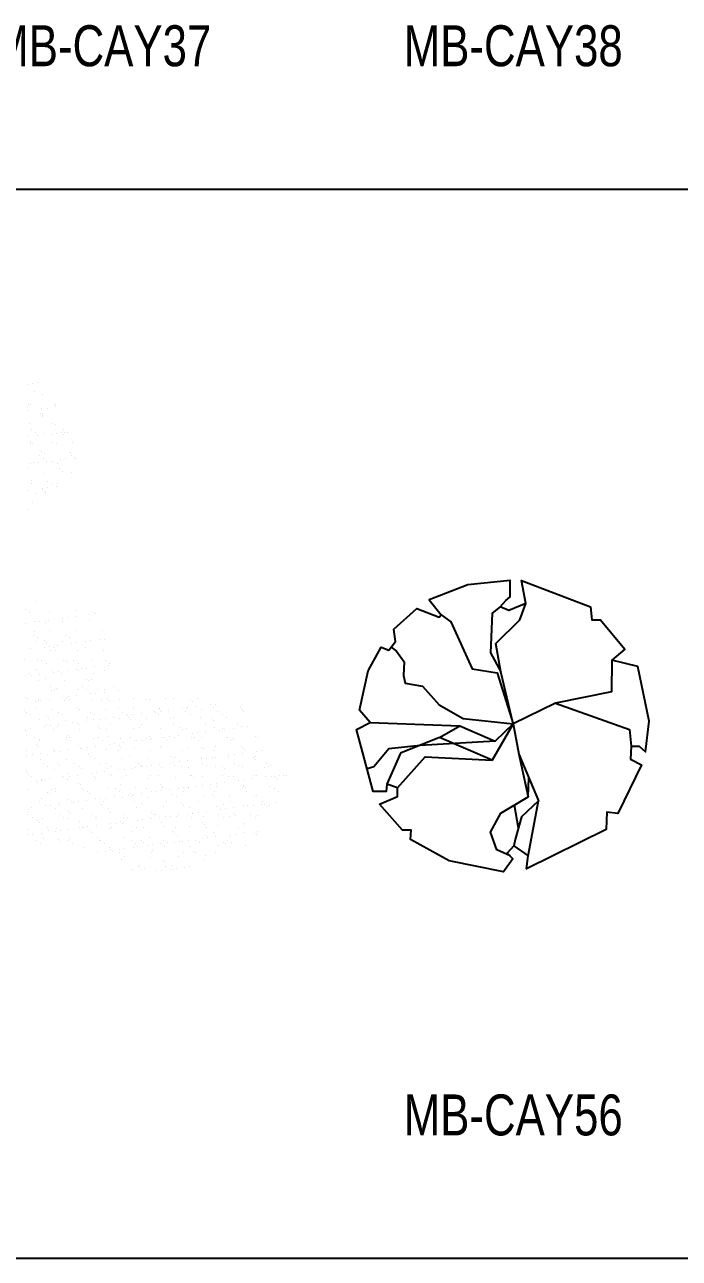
# Model space of a CAD drawing. Header units: millimetres. Extents: x 21129 to 2803301, y -510327 to 166837.
# Drawn here: x 289104 to 295501, y -129083 to -117037 of the extents above; entities that cross this region are included whole.
import ezdxf
from ezdxf.enums import TextEntityAlignment as Align

# ---------------------------------------------------------------- set-up
doc = ezdxf.new("R2010")
doc.units = ezdxf.units.MM
doc.layers.add('....13_TNT_F_TREE', color=76, linetype='Continuous', transparency=0.5)
doc.layers.add('....20_TNT_N_TEXT', color=9, linetype='Continuous')
doc.styles.add('.TNT_A_TXT_3_NOTE', font='uromans.shx', dxfattribs={"width": 0.8})

# ---------------------------------------------------------------- blocks, each defined once
blk = doc.blocks.new('mb-cay56')
for points in [[(-64.3, 570.2), (-36.3, 601.7), (-15.3, 619.2), (-15.3, 699.8), (-221.9, 678.8), (-411.1, 605.2), (-351.5, 531.6), (-304.2, 497.5), (-201.1, 268.8), (-77.9, 248.7), (0, 0), (-60.3, 253.8)], [(61.8, 587.7), (-22.3, 552.7), (-64.3, 570.2), (-103.1, 540.2), (-110.6, 346.7), (-60.3, 253.8), (-85.5, 391.9), (32.7, 507.5), (61.8, 587.7), (40.8, 699.8), (377.1, 570.2), (384.1, 507.1), (426.1, 507.1), (545.2, 363.5), (482.2, 311)], [(-698.3, 6.2), (-750.9, 65.8), (-708.8, 258.4), (-645.8, 374), (-607.2, 360), (-575.7, 402), (-582.7, 461.6), (-470.6, 563.2), (-362, 521.1), (-351.5, 531.6)], [(-596.9, 373.8), (-596.9, 373.8), (-570.7, 354.2), (-533, 301.5), (-535.5, 236.2), (-528, 198.5), (-442.5, 183.4), (-362.1, 93), (-243.9, 25.1), (0, 0), (-88, -85.4), (-455.1, -105.5), (-608.4, -123.1), (-681.4, -211), (-713.8, -219.7)], [(206.2, 100.5), (568.2, -27.6), (576.7, -109.4), (615.3, -109.4), (646.8, -137.4), (664.3, 13.2), (608.3, 279.4), (482.2, 311), (480.2, 155.8), (206.2, 100.5), (0, 0), (27.7, -148.2), (72.9, -356.8)], [(-359.5, -67.8), (-550.6, -143.2), (-617.8, -295), (-621.3, -330.1), (-684.3, -330.1), (-764.9, -28.8), (-698.3, 6.2), (-261.5, -10)], [(0, 0), (-103.1, -178.4)], [(27.7, -148.2), (123.2, -376.9), (40.2, -454.7), (10.1, -565.3), (2.3, -596.3), (-29.3, -631.3), (-1.2, -659.3), (-46.8, -722.4), (-313, -669.9), (-502.2, -564.8), (-498.7, -519.2), (-540.7, -519.2), (-652.8, -393.1), (-565.2, -354.6), (-565.2, -312.6), (-429.9, -160.8), (-103.1, -178.4), (-359.5, -67.8), (-261.5, -10), (-88, -85.4)], [(576.7, -109.4), (573.2, -172.4), (625.8, -200.5), (510.2, -438.7), (457.6, -431.7), (454.1, -515.7), (65.3, -708.4), (72.3, -645.3)], [(-565.2, -312.6), (-617.8, -295)], [(-15.3, -645.3), (-80.5, -615.5), (-110.6, -530.1), (-60.3, -437.2), (72.9, -356.8), (75.4, -262.5)], [(2.3, -596.3), (72.3, -645.3), (123.2, -376.9)], [(25.1, -510), (6.3, -397)]]:
    blk.add_lwpolyline(points)
blk = doc.blocks.new('mb-cay55')
for points in [[(646.2, 1656.2), (646.2, 1656.2)], [(665.7, 1661.3), (665.7, 1661.3)], [(691.7, 1664.7), (691.7, 1664.7)], [(676.4, 1623.2), (676.4, 1623.2)], [(713.8, 1609.3), (713.8, 1609.3)], [(640.9, 1546.4), (640.9, 1546.4)], [(643.9, 1529), (643.9, 1529)], [(649.3, 1559.9), (649.3, 1559.9)], [(656.9, 1559.1), (656.9, 1559.1)], [(706.6, 1513.5), (706.6, 1513.5)], [(711.8, 1537.9), (711.8, 1537.9)], [(716.9, 1513), (716.9, 1513)], [(737.8, 1541.4), (737.8, 1541.4)], [(775.5, 1560.1), (775.5, 1560.1)], [(777.2, 1559.3), (777.2, 1559.3)], [(778.4, 1546.7), (778.4, 1546.7)], [(652.5, 1463.5), (652.5, 1463.5)], [(715.9, 1505), (715.9, 1505)], [(716.8, 1498), (716.8, 1498)], [(759.4, 1465.2), (759.4, 1465.2)], [(780.4, 1462.9), (780.4, 1462.9)], [(649.3, 1400.2), (649.3, 1400.2)], [(660.2, 1434.6), (660.2, 1434.6)], [(681.3, 1421.2), (681.3, 1421.2)], [(690, 1405.6), (690, 1405.6)], [(720.1, 1416.7), (720.1, 1416.7)], [(757.9, 1414.5), (757.9, 1414.5)], [(783.9, 1418), (783.9, 1418)], [(809.1, 1419.6), (809.1, 1419.6)], [(815.9, 1434.9), (815.9, 1434.9)], [(818.3, 1411.1), (818.3, 1411.1)], [(824.5, 1423.3), (824.5, 1423.3)], [(837, 1421.5), (837, 1421.5)], [(655.6, 1367.2), (655.6, 1367.2)], [(658.8, 1375.7), (658.8, 1375.7)], [(668, 1367.2), (668, 1367.2)], [(711.5, 1327.4), (711.5, 1327.4)], [(757.2, 1372.8), (757.2, 1372.8)], [(783.5, 1366.6), (783.5, 1366.6)], [(861.8, 1371.3), (861.8, 1371.3)], [(658.8, 1270.9), (658.8, 1270.9)], [(669.4, 1273.4), (669.4, 1273.4)], [(695.4, 1276.9), (695.4, 1276.9)], [(700.6, 1309.4), (700.6, 1309.4)], [(721.7, 1296), (721.7, 1296)], [(723.2, 1320.3), (723.2, 1320.3)], [(736.1, 1282.2), (736.1, 1282.2)], [(761.3, 1281.8), (761.3, 1281.8)], [(770.5, 1273.3), (770.5, 1273.3)], [(786.7, 1270.2), (786.7, 1270.2)], [(804, 1291.1), (804, 1291.1)], [(830, 1294.6), (830, 1294.6)], [(854.1, 1322), (854.1, 1322)], [(856.3, 1309.7), (856.3, 1309.7)], [(870.6, 1299.9), (870.6, 1299.9)], [(877.4, 1296.3), (877.4, 1296.3)], [(641.9, 1247.3), (641.9, 1247.3)], [(726.4, 1224), (726.4, 1224)], [(797.6, 1247.6), (797.6, 1247.6)], [(814, 1233.5), (814, 1233.5)], [(857.3, 1225.7), (857.3, 1225.7)], [(661.9, 1174.5), (661.9, 1174.5)], [(663.7, 1189.6), (663.7, 1189.6)], [(715.5, 1150), (715.5, 1150)], [(741, 1184.2), (741, 1184.2)], [(741.5, 1153.5), (741.5, 1153.5)], [(762, 1170.8), (762, 1170.8)], [(782.2, 1158.8), (782.2, 1158.8)], [(789.8, 1173.9), (789.8, 1173.9)], [(647.6, 1141.1), (647.6, 1141.1)], [(682.2, 1122.1), (682.2, 1122.1)], [(713.5, 1144), (713.5, 1144)], [(722.7, 1135.5), (722.7, 1135.5)], [(729.5, 1127.6), (729.5, 1127.6)], [(646.7, 1045.3), (646.7, 1045.3)], [(665.1, 1078.2), (665.1, 1078.2)], [(631.4, 557.6), (631.4, 557.6)], [(652.5, 544.2), (652.5, 544.2)], [(680.8, 596.5), (680.8, 596.5)], [(748.4, 549.6), (748.4, 549.6)], [(879.3, 551.3), (879.3, 551.3)], [(963.9, 544.7), (963.9, 544.7)], [(633.9, 490.5), (633.9, 490.5)], [(676.8, 497.7), (676.8, 497.7)], [(684, 500.1), (684, 500.1)], [(702.8, 501.1), (702.8, 501.1)], [(728.4, 495.8), (728.4, 495.8)], [(743.5, 506.4), (743.5, 506.4)], [(811.4, 515.4), (811.4, 515.4)], [(811.9, 499.5), (811.9, 499.5)], [(837.4, 518.8), (837.4, 518.8)], [(878.1, 524.2), (878.1, 524.2)], [(946, 533.1), (946, 533.1)], [(946.9, 504.4), (946.9, 504.4)], [(972, 536.5), (972, 536.5)], [(671.8, 432.4), (671.8, 432.4)], [(677.4, 450.6), (677.4, 450.6)], [(751.6, 453.3), (751.6, 453.3)], [(827.5, 432.7), (827.5, 432.7)], [(882.5, 454.9), (882.5, 454.9)], [(1010.4, 454.3), (1010.4, 454.3)], [(655, 365.3), (655, 365.3)], [(687.1, 403.8), (687.1, 403.8)], [(692.9, 419), (692.9, 419)], [(722.9, 374.3), (722.9, 374.3)], [(727.1, 405), (727.1, 405)], [(736.4, 396.6), (736.4, 396.6)], [(748.9, 377.7), (748.9, 377.7)], [(768.8, 370.6), (768.8, 370.6)], [(789.6, 383.1), (789.6, 383.1)], [(815, 403.2), (815, 403.2)], [(848.6, 419.2), (848.6, 419.2)], [(857.5, 392), (857.5, 392)], [(883.5, 395.4), (883.5, 395.4)], [(924.2, 400.8), (924.2, 400.8)], [(924.5, 370.9), (924.5, 370.9)], [(950.1, 408), (950.1, 408)], [(992.1, 409.7), (992.1, 409.7)], [(1018.1, 413.1), (1018.1, 413.1)], [(629.5, 312.8), (629.5, 312.8)], [(690.3, 307.5), (690.3, 307.5)], [(712.2, 307.2), (712.2, 307.2)], [(754.7, 356.9), (754.7, 356.9)], [(779.9, 356.7), (779.9, 356.7)], [(818.2, 306.8), (818.2, 306.8)], [(829.6, 311.1), (829.6, 311.1)], [(838.8, 302.7), (838.8, 302.7)], [(867.9, 307.5), (867.9, 307.5)], [(885.6, 358.6), (885.6, 358.6)], [(953.2, 311.7), (953.2, 311.7)], [(1013.5, 358), (1013.5, 358)], [(1023.6, 307.8), (1023.6, 307.8)], [(653.5, 245.1), (653.5, 245.1)], [(679.3, 267.2), (679.3, 267.2)], [(688.5, 258.8), (688.5, 258.8)], [(701.1, 241.9), (701.1, 241.9)], [(733.3, 293.8), (733.3, 293.8)], [(757.9, 260.6), (757.9, 260.6)], [(769, 250.9), (769, 250.9)], [(795, 254.3), (795, 254.3)], [(809.2, 245.4), (809.2, 245.4)], [(835.7, 259.7), (835.7, 259.7)], [(882.3, 262.8), (882.3, 262.8)], [(888.8, 262.2), (888.8, 262.2)], [(889, 294), (889, 294)], [(903.6, 268.6), (903.6, 268.6)], [(929.6, 272), (929.6, 272)], [(964.9, 245.7), (964.9, 245.7)], [(970.3, 277.4), (970.3, 277.4)], [(1016.7, 261.6), (1016.7, 261.6)], [(1038.2, 286.3), (1038.2, 286.3)], [(1044.7, 294.3), (1044.7, 294.3)], [(634.4, 233.2), (634.4, 233.2)], [(660.4, 236.6), (660.4, 236.6)], [(693.4, 211.1), (693.4, 211.1)], [(732, 218.9), (732, 218.9)], [(752.6, 182), (752.6, 182)], [(821.3, 210.5), (821.3, 210.5)], [(908.3, 182.3), (908.3, 182.3)], [(932.1, 217.2), (932.1, 217.2)], [(941.3, 208.8), (941.3, 208.8)], [(956.4, 215.4), (956.4, 215.4)], [(1064, 182.6), (1064, 182.6)], [(631.5, 129.4), (631.5, 129.4)], [(640.7, 121), (640.7, 121)], [(761, 164.2), (761, 164.2)], [(773.7, 168.6), (773.7, 168.6)], [(781.8, 173.3), (781.8, 173.3)], [(791, 164.9), (791, 164.9)], [(815.1, 127.5), (815.1, 127.5)], [(834.5, 125), (834.5, 125)], [(841.1, 130.9), (841.1, 130.9)], [(881.8, 136.3), (881.8, 136.3)], [(891.9, 165.9), (891.9, 165.9)], [(929.4, 168.8), (929.4, 168.8)], [(949.7, 145.2), (949.7, 145.2)], [(975.7, 148.6), (975.7, 148.6)], [(984.8, 168.9), (984.8, 168.9)], [(1005.3, 120.5), (1005.3, 120.5)], [(1016.4, 154), (1016.4, 154)], [(1019.8, 165.3), (1019.8, 165.3)], [(1034.6, 123.3), (1034.6, 123.3)], [(1084.3, 162.9), (1084.3, 162.9)], [(1090.4, 120.7), (1090.4, 120.7)], [(1161, 120.8), (1161, 120.8)], [(1316.7, 121), (1316.7, 121)], [(1353.3, 124.9), (1353.3, 124.9)], [(1472.4, 121.3), (1472.4, 121.3)], [(629.1, 63), (629.1, 63)], [(680.5, 109.8), (680.5, 109.8)], [(684.2, 81.1), (684.2, 81.1)], [(693.9, 119.9), (693.9, 119.9)], [(696.6, 114.8), (696.6, 114.8)], [(706.5, 113.2), (706.5, 113.2)], [(747.2, 118.6), (747.2, 118.6)], [(764.2, 67.9), (764.2, 67.9)], [(824.5, 114.2), (824.5, 114.2)], [(849.6, 120.2), (849.6, 120.2)], [(884.3, 79.4), (884.3, 79.4)], [(893.5, 71), (893.5, 71)], [(895.1, 69.6), (895.1, 69.6)], [(959.5, 119), (959.5, 119)], [(1023, 68.9), (1023, 68.9)], [(1043.8, 114.8), (1043.8, 114.8)], [(1087.3, 75), (1087.3, 75)], [(1158, 73.8), (1158, 73.8)], [(1218.3, 120.1), (1218.3, 120.1)], [(1237.6, 118.9), (1237.6, 118.9)], [(1287.4, 73.3), (1287.4, 73.3)], [(1288.9, 75.5), (1288.9, 75.5)], [(1291, 60.7), (1291, 60.7)], [(1296.6, 64.8), (1296.6, 64.8)], [(1331.6, 66), (1331.6, 66)], [(1399.6, 75), (1399.6, 75)], [(1416.8, 74.9), (1416.8, 74.9)], [(1425.6, 78.4), (1425.6, 78.4)], [(1437.7, 117.2), (1437.7, 117.2)], [(1446.9, 108.7), (1446.9, 108.7)], [(1466.2, 83.8), (1466.2, 83.8)], [(1490.4, 68.8), (1490.4, 68.8)], [(1534.2, 92.7), (1534.2, 92.7)], [(1551.8, 79.7), (1551.8, 79.7)], [(1560.2, 96.1), (1560.2, 96.1)], [(1682.7, 81.4), (1682.7, 81.4)], [(1690.5, 67.1), (1690.5, 67.1)], [(637.3, 56.5), (637.3, 56.5)], [(658.4, 43.1), (658.4, 43.1)], [(699.7, 18.4), (699.7, 18.4)], [(734, 35.5), (734, 35.5)], [(743.2, 27.1), (743.2, 27.1)], [(793, 56.8), (793, 56.8)], [(814.1, 43.4), (814.1, 43.4)], [(827.6, 17.8), (827.6, 17.8)], [(861.2, 4.1), (861.2, 4.1)], [(887.2, 7.5), (887.2, 7.5)], [(927.9, 12.9), (927.9, 12.9)], [(937, 31.1), (937, 31.1)], [(948.7, 57.1), (948.7, 57.1)], [(962.7, 22.7), (962.7, 22.7)], [(969.8, 43.6), (969.8, 43.6)], [(995.8, 21.8), (995.8, 21.8)], [(1021.8, 25.3), (1021.8, 25.3)], [(1062.5, 30.6), (1062.5, 30.6)], [(1093.5, 24.3), (1093.5, 24.3)], [(1104.4, 57.3), (1104.4, 57.3)], [(1125.5, 43.9), (1125.5, 43.9)], [(1130.4, 39.5), (1130.4, 39.5)], [(1137.1, 29.4), (1137.1, 29.4)], [(1146.3, 20.9), (1146.3, 20.9)], [(1156.4, 43), (1156.4, 43)], [(1197.1, 48.3), (1197.1, 48.3)], [(1221.4, 23.7), (1221.4, 23.7)], [(1260.1, 57.6), (1260.1, 57.6)], [(1265, 57.3), (1265, 57.3)], [(1281.2, 44.2), (1281.2, 44.2)], [(1340.1, 25), (1340.1, 25)], [(1356.5, 28.6), (1356.5, 28.6)], [(1415.8, 57.9), (1415.8, 57.9)], [(1436.9, 44.5), (1436.9, 44.5)], [(1487.4, 30.3), (1487.4, 30.3)], [(1540.2, 23.2), (1540.2, 23.2)], [(1549.4, 14.8), (1549.4, 14.8)], [(1571.5, 58.2), (1571.5, 58.2)], [(1592.6, 44.8), (1592.6, 44.8)], [(1615.3, 29.7), (1615.3, 29.7)], [(1699.7, 58.7), (1699.7, 58.7)], [(632.3, -33.3), (632.3, -33.3)], [(636.4, -56.7), (636.4, -56.7)], [(658.7, -22.6), (658.7, -22.6)], [(726.6, -13.6), (726.6, -13.6)], [(734.3, -5.3), (734.3, -5.3)], [(752.6, -10.2), (752.6, -10.2)], [(767.3, -28.5), (767.3, -28.5)], [(786.7, -12.8), (786.7, -12.8)], [(793.3, -4.8), (793.3, -4.8)], [(836.4, -58.4), (836.4, -58.4)], [(890, -5), (890, -5)], [(898.2, -26.8), (898.2, -26.8)], [(986.8, -14.5), (986.8, -14.5)], [(996, -22.9), (996, -22.9)], [(1026.1, -27.4), (1026.1, -27.4)], [(1045.7, -4.7), (1045.7, -4.7)], [(1161.2, -22.5), (1161.2, -22.5)], [(1189.8, -18.9), (1189.8, -18.9)], [(1201.4, -4.4), (1201.4, -4.4)], [(1292, -20.9), (1292, -20.9)], [(1357.1, -4.2), (1357.1, -4.2)], [(1377.7, -57.3), (1377.7, -57.3)], [(1389.8, -20.6), (1389.8, -20.6)], [(1399.1, -29.1), (1399.1, -29.1)], [(1419.9, -21.5), (1419.9, -21.5)], [(1445.7, -48.4), (1445.7, -48.4)], [(1471.7, -45), (1471.7, -45)], [(1512.3, -39.6), (1512.3, -39.6)], [(1512.8, -3.9), (1512.8, -3.9)], [(1555, -16.6), (1555, -16.6)], [(1580.2, -30.7), (1580.2, -30.7)], [(1592.9, -25.1), (1592.9, -25.1)], [(1606.3, -27.3), (1606.3, -27.3)], [(1646.9, -21.9), (1646.9, -21.9)], [(1668.5, -3.6), (1668.5, -3.6)], [(1685.9, -14.9), (1685.9, -14.9)], [(1714.8, -13), (1714.8, -13)], [(677.6, -68.7), (677.6, -68.7)], [(686.1, -102.3), (686.1, -102.3)], [(695.4, -110.7), (695.4, -110.7)], [(698.7, -82.1), (698.7, -82.1)], [(702.9, -77.9), (702.9, -77.9)], [(830.8, -78.5), (830.8, -78.5)], [(833.4, -68.4), (833.4, -68.4)], [(845.7, -66.8), (845.7, -66.8)], [(854.4, -81.9), (854.4, -81.9)], [(889.2, -106.7), (889.2, -106.7)], [(907.3, -119.3), (907.3, -119.3)], [(933.3, -115.9), (933.3, -115.9)], [(965.8, -73.7), (965.8, -73.7)], [(974, -110.5), (974, -110.5)], [(989.1, -68.1), (989.1, -68.1)], [(1010.1, -81.6), (1010.1, -81.6)], [(1039.5, -62.8), (1039.5, -62.8)], [(1041.9, -101.6), (1041.9, -101.6)], [(1067.9, -98.1), (1067.9, -98.1)], [(1089.2, -108.4), (1089.2, -108.4)], [(1096.7, -72), (1096.7, -72)], [(1098.5, -116.9), (1098.5, -116.9)], [(1108.6, -92.8), (1108.6, -92.8)], [(1144.8, -67.9), (1144.8, -67.9)], [(1164.3, -118.9), (1164.3, -118.9)], [(1165.9, -81.3), (1165.9, -81.3)], [(1176.5, -83.8), (1176.5, -83.8)], [(1202.5, -80.4), (1202.5, -80.4)], [(1224.6, -72.6), (1224.6, -72.6)], [(1239.5, -64.5), (1239.5, -64.5)], [(1243.2, -75.1), (1243.2, -75.1)], [(1248.8, -73), (1248.8, -73)], [(1292.3, -112.8), (1292.3, -112.8)], [(1295.2, -117.2), (1295.2, -117.2)], [(1300.5, -67.6), (1300.5, -67.6)], [(1311.1, -66.1), (1311.1, -66.1)], [(1321.6, -81), (1321.6, -81)], [(1337.1, -62.7), (1337.1, -62.7)], [(1359.6, -67.7), (1359.6, -67.7)], [(1423.1, -117.8), (1423.1, -117.8)], [(1442.6, -68.9), (1442.6, -68.9)], [(1456.2, -67.3), (1456.2, -67.3)], [(1477.3, -80.7), (1477.3, -80.7)], [(1490.5, -66.1), (1490.5, -66.1)], [(1492.3, -114.5), (1492.3, -114.5)], [(1558.1, -113), (1558.1, -113)], [(1611.9, -67), (1611.9, -67)], [(1618.4, -66.7), (1618.4, -66.7)], [(1633, -80.4), (1633, -80.4)], [(1642.6, -70.7), (1642.6, -70.7)], [(1651.9, -79.1), (1651.9, -79.1)], [(1689, -111.3), (1689, -111.3)], [(1695.4, -119), (1695.4, -119)], [(1753.5, -61.8), (1753.5, -61.8)], [(1767.6, -66.7), (1767.6, -66.7)], [(635.4, -129.7), (635.4, -129.7)], [(638.1, -154.7), (638.1, -154.7)], [(664.2, -151.3), (664.2, -151.3)], [(704.8, -145.9), (704.8, -145.9)], [(706, -174.3), (706, -174.3)], [(738.9, -150.6), (738.9, -150.6)], [(770.5, -124.8), (770.5, -124.8)], [(772.7, -137), (772.7, -137)], [(774.6, -130.5), (774.6, -130.5)], [(798.7, -133.6), (798.7, -133.6)], [(833.9, -174.9), (833.9, -174.9)], [(839.4, -128.2), (839.4, -128.2)], [(901.4, -123.1), (901.4, -123.1)], [(930.3, -130.2), (930.3, -130.2)], [(938.9, -152.3), (938.9, -152.3)], [(948.1, -160.7), (948.1, -160.7)], [(969, -170), (969, -170)], [(1029.3, -123.7), (1029.3, -123.7)], [(1086.1, -129.9), (1086.1, -129.9)], [(1099.8, -168.3), (1099.8, -168.3)], [(1142, -156.7), (1142, -156.7)], [(1227.7, -168.9), (1227.7, -168.9)], [(1241.8, -129.6), (1241.8, -129.6)], [(1342, -158.4), (1342, -158.4)], [(1351.2, -166.9), (1351.2, -166.9)], [(1362.8, -164.1), (1362.8, -164.1)], [(1397.5, -129.4), (1397.5, -129.4)], [(1491.8, -171.8), (1491.8, -171.8)], [(1493.7, -162.4), (1493.7, -162.4)], [(1501.5, -123), (1501.5, -123)], [(1517.8, -168.4), (1517.8, -168.4)], [(1545, -162.9), (1545, -162.9)], [(1553.2, -129.1), (1553.2, -129.1)], [(1558.4, -163), (1558.4, -163)], [(1621.6, -163), (1621.6, -163)], [(1626.3, -154.1), (1626.3, -154.1)], [(1652.4, -150.6), (1652.4, -150.6)], [(1693, -145.3), (1693, -145.3)], [(1708.9, -128.8), (1708.9, -128.8)], [(1745.1, -164.6), (1745.1, -164.6)], [(1754.3, -173), (1754.3, -173)], [(1756.6, -158.2), (1756.6, -158.2)], [(1760.9, -136.4), (1760.9, -136.4)], [(1787, -132.9), (1787, -132.9)], [(638.3, -240.1), (638.3, -240.1)], [(638.6, -226), (638.6, -226)], [(718, -193.9), (718, -193.9)], [(739.1, -207.3), (739.1, -207.3)], [(773.6, -221.1), (773.6, -221.1)], [(788.6, -196.2), (788.6, -196.2)], [(797.8, -204.6), (797.8, -204.6)], [(873.7, -193.6), (873.7, -193.6)], [(894.8, -207.1), (894.8, -207.1)], [(904.5, -219.5), (904.5, -219.5)], [(979.4, -239.2), (979.4, -239.2)], [(991.6, -200.6), (991.6, -200.6)], [(1020.1, -233.9), (1020.1, -233.9)], [(1029.4, -193.3), (1029.4, -193.3)], [(1032.4, -220.1), (1032.4, -220.1)], [(1050.5, -206.8), (1050.5, -206.8)], [(1088, -224.9), (1088, -224.9)], [(1114, -221.5), (1114, -221.5)], [(1154.7, -216.2), (1154.7, -216.2)], [(1167.4, -215.2), (1167.4, -215.2)], [(1185.2, -193.1), (1185.2, -193.1)], [(1191.7, -202.3), (1191.7, -202.3)], [(1200.9, -210.8), (1200.9, -210.8)], [(1206.2, -206.5), (1206.2, -206.5)], [(1222.6, -207.2), (1222.6, -207.2)], [(1248.6, -203.8), (1248.6, -203.8)], [(1289.3, -198.5), (1289.3, -198.5)], [(1298.3, -213.5), (1298.3, -213.5)], [(1340.9, -192.8), (1340.9, -192.8)], [(1357.2, -189.5), (1357.2, -189.5)], [(1361.9, -206.2), (1361.9, -206.2)], [(1383.2, -186.1), (1383.2, -186.1)], [(1394.7, -206.7), (1394.7, -206.7)], [(1423.8, -180.7), (1423.8, -180.7)], [(1426.2, -214.2), (1426.2, -214.2)], [(1496.6, -192.5), (1496.6, -192.5)], [(1517.6, -205.9), (1517.6, -205.9)], [(1561.3, -209.3), (1561.3, -209.3)], [(1594.8, -208.5), (1594.8, -208.5)], [(1604, -216.9), (1604, -216.9)], [(1652.3, -192.2), (1652.3, -192.2)], [(1673.4, -205.6), (1673.4, -205.6)], [(1692.2, -207.6), (1692.2, -207.6)], [(1797.8, -212.9), (1797.8, -212.9)], [(1808, -191.9), (1808, -191.9)], [(1820.1, -208.2), (1820.1, -208.2)], [(1829.1, -205.4), (1829.1, -205.4)], [(647.5, -248.5), (647.5, -248.5)], [(659.3, -256), (659.3, -256)], [(684.2, -278.1), (684.2, -278.1)], [(691, -288.4), (691, -288.4)], [(709.2, -270.6), (709.2, -270.6)], [(710.3, -274.7), (710.3, -274.7)], [(750.9, -269.3), (750.9, -269.3)], [(815, -255.7), (815, -255.7)], [(818.8, -260.4), (818.8, -260.4)], [(837.1, -271.2), (837.1, -271.2)], [(841.3, -244.5), (841.3, -244.5)], [(844.8, -257), (844.8, -257)], [(885.5, -251.6), (885.5, -251.6)], [(891.1, -290.1), (891.1, -290.1)], [(900.3, -298.5), (900.3, -298.5)], [(953.4, -242.7), (953.4, -242.7)], [(970.7, -255.4), (970.7, -255.4)], [(972.1, -266.3), (972.1, -266.3)], [(1041.4, -246.2), (1041.4, -246.2)], [(1050.6, -254.6), (1050.6, -254.6)], [(1094.1, -294.5), (1094.1, -294.5)], [(1103, -264.7), (1103, -264.7)], [(1126.4, -255.1), (1126.4, -255.1)], [(1230.9, -265.3), (1230.9, -265.3)], [(1244.4, -250.6), (1244.4, -250.6)], [(1282.1, -254.9), (1282.1, -254.9)], [(1294.2, -296.2), (1294.2, -296.2)], [(1365.9, -260.4), (1365.9, -260.4)], [(1437.8, -254.6), (1437.8, -254.6)], [(1444.5, -252.3), (1444.5, -252.3)], [(1453.7, -260.8), (1453.7, -260.8)], [(1496.8, -258.8), (1496.8, -258.8)], [(1497.2, -300.6), (1497.2, -300.6)], [(1537.9, -295.2), (1537.9, -295.2)], [(1563.9, -291.8), (1563.9, -291.8)], [(1593.6, -254.3), (1593.6, -254.3)], [(1604.5, -286.4), (1604.5, -286.4)], [(1624.7, -259.4), (1624.7, -259.4)], [(1647.5, -256.8), (1647.5, -256.8)], [(1672.4, -277.5), (1672.4, -277.5)], [(1698.5, -274), (1698.5, -274)], [(1739.1, -268.7), (1739.1, -268.7)], [(1749.3, -254), (1749.3, -254)], [(1759.8, -254.5), (1759.8, -254.5)], [(1807, -259.7), (1807, -259.7)], [(1833.1, -256.3), (1833.1, -256.3)], [(1847.6, -258.5), (1847.6, -258.5)], [(1856.8, -266.9), (1856.8, -266.9)], [(1873.7, -251), (1873.7, -251)], [(1890.6, -252.8), (1890.6, -252.8)], [(1905, -253.7), (1905, -253.7)], [(641.7, -322.3), (641.7, -322.3)], [(740.8, -334), (740.8, -334)], [(750, -342.4), (750, -342.4)], [(758.4, -319.1), (758.4, -319.1)], [(776.8, -317.5), (776.8, -317.5)], [(779.5, -332.5), (779.5, -332.5)], [(907.6, -315.8), (907.6, -315.8)], [(914.1, -318.8), (914.1, -318.8)], [(935.2, -332.3), (935.2, -332.3)], [(943.8, -338.4), (943.8, -338.4)], [(1035.6, -316.4), (1035.6, -316.4)], [(1066.2, -357.3), (1066.2, -357.3)], [(1069.8, -318.5), (1069.8, -318.5)], [(1090.9, -332), (1090.9, -332)], [(1106.1, -361), (1106.1, -361)], [(1134.1, -348.3), (1134.1, -348.3)], [(1143.9, -340.1), (1143.9, -340.1)], [(1153.1, -348.6), (1153.1, -348.6)], [(1160.1, -344.9), (1160.1, -344.9)], [(1170.6, -311.6), (1170.6, -311.6)], [(1200.8, -339.6), (1200.8, -339.6)], [(1225.5, -318.3), (1225.5, -318.3)], [(1246.6, -331.7), (1246.6, -331.7)], [(1268.7, -330.6), (1268.7, -330.6)], [(1294.7, -327.2), (1294.7, -327.2)], [(1301.5, -309.9), (1301.5, -309.9)], [(1303.4, -304.7), (1303.4, -304.7)], [(1335.4, -321.8), (1335.4, -321.8)], [(1346.9, -344.5), (1346.9, -344.5)], [(1369.1, -356.8), (1369.1, -356.8)], [(1381.2, -318), (1381.2, -318)], [(1402.3, -331.4), (1402.3, -331.4)], [(1403.3, -312.9), (1403.3, -312.9)], [(1429.3, -309.5), (1429.3, -309.5)], [(1429.4, -310.5), (1429.4, -310.5)], [(1469.9, -304.1), (1469.9, -304.1)], [(1500, -355.1), (1500, -355.1)], [(1536.9, -317.7), (1536.9, -317.7)], [(1547, -346.2), (1547, -346.2)], [(1556.2, -354.7), (1556.2, -354.7)], [(1558, -331.1), (1558, -331.1)], [(1564.4, -305.6), (1564.4, -305.6)], [(1627.9, -355.7), (1627.9, -355.7)], [(1692.7, -317.4), (1692.7, -317.4)], [(1695.3, -304), (1695.3, -304)], [(1697.3, -302.4), (1697.3, -302.4)], [(1706.5, -310.8), (1706.5, -310.8)], [(1713.7, -330.9), (1713.7, -330.9)], [(1750, -350.7), (1750, -350.7)], [(1762.9, -350.8), (1762.9, -350.8)], [(1823.2, -304.6), (1823.2, -304.6)], [(1848.4, -317.1), (1848.4, -317.1)], [(1869.4, -330.6), (1869.4, -330.6)], [(644.9, -418.7), (644.9, -418.7)], [(662.4, -410.4), (662.4, -410.4)], [(699.7, -381.2), (699.7, -381.2)], [(712.3, -366.9), (712.3, -366.9)], [(730.3, -401.5), (730.3, -401.5)], [(756.4, -398.1), (756.4, -398.1)], [(779.9, -413.8), (779.9, -413.8)], [(793.5, -382.3), (793.5, -382.3)], [(797, -392.7), (797, -392.7)], [(840.2, -367.6), (840.2, -367.6)], [(855.4, -380.9), (855.4, -380.9)], [(864.9, -383.8), (864.9, -383.8)], [(890.9, -380.3), (890.9, -380.3)], [(910.8, -412.1), (910.8, -412.1)], [(931.6, -375), (931.6, -375)], [(975.3, -362.7), (975.3, -362.7)], [(993.6, -384), (993.6, -384)], [(999.5, -366.1), (999.5, -366.1)], [(1002.8, -392.4), (1002.8, -392.4)], [(1011.1, -380.6), (1011.1, -380.6)], [(1025.5, -362.6), (1025.5, -362.6)], [(1038.7, -412.8), (1038.7, -412.8)], [(1166.8, -380.3), (1166.8, -380.3)], [(1173.7, -407.9), (1173.7, -407.9)], [(1196.6, -388.4), (1196.6, -388.4)], [(1234, -361.6), (1234, -361.6)], [(1304.6, -406.2), (1304.6, -406.2)], [(1322.5, -380.1), (1322.5, -380.1)], [(1396.7, -390.1), (1396.7, -390.1)], [(1405.9, -398.6), (1405.9, -398.6)], [(1432.5, -406.8), (1432.5, -406.8)], [(1478.2, -379.8), (1478.2, -379.8)], [(1567.6, -402), (1567.6, -402)], [(1584, -418.6), (1584, -418.6)], [(1599.7, -394.6), (1599.7, -394.6)], [(1610, -415.1), (1610, -415.1)], [(1633.9, -379.5), (1633.9, -379.5)], [(1650.6, -409.8), (1650.6, -409.8)], [(1698.5, -400.3), (1698.5, -400.3)], [(1718.5, -400.9), (1718.5, -400.9)], [(1744.6, -397.4), (1744.6, -397.4)], [(1785.2, -392.1), (1785.2, -392.1)], [(1789.6, -379.2), (1789.6, -379.2)], [(1799.8, -396.3), (1799.8, -396.3)], [(1809, -404.7), (1809, -404.7)], [(1826.4, -400.9), (1826.4, -400.9)], [(1853.1, -383.1), (1853.1, -383.1)], [(643.1, -444.6), (643.1, -444.6)], [(643.2, -426.2), (643.2, -426.2)], [(664.2, -458), (664.2, -458)], [(693, -471.8), (693, -471.8)], [(702.2, -480.2), (702.2, -480.2)], [(715.5, -463.3), (715.5, -463.3)], [(798.8, -444.3), (798.8, -444.3)], [(819.9, -457.8), (819.9, -457.8)], [(843.3, -427.9), (843.3, -427.9)], [(843.4, -463.9), (843.4, -463.9)], [(852.5, -436.3), (852.5, -436.3)], [(896, -476.2), (896, -476.2)], [(954.5, -444), (954.5, -444)], [(975.6, -457.5), (975.6, -457.5)], [(978.4, -459), (978.4, -459)], [(1046.3, -432.3), (1046.3, -432.3)], [(1096.1, -477.9), (1096.1, -477.9)], [(1109.3, -457.4), (1109.3, -457.4)], [(1110.2, -443.8), (1110.2, -443.8)], [(1112.3, -480.7), (1112.3, -480.7)], [(1131.3, -457.2), (1131.3, -457.2)], [(1180.2, -471.7), (1180.2, -471.7)], [(1206.2, -468.3), (1206.2, -468.3)], [(1237.2, -458), (1237.2, -458)], [(1246.4, -434), (1246.4, -434)], [(1246.9, -462.9), (1246.9, -462.9)], [(1255.6, -442.5), (1255.6, -442.5)], [(1265.9, -443.5), (1265.9, -443.5)], [(1287, -456.9), (1287, -456.9)], [(1314.8, -454), (1314.8, -454)], [(1340.8, -450.6), (1340.8, -450.6)], [(1372.2, -453.1), (1372.2, -453.1)], [(1381.5, -445.2), (1381.5, -445.2)], [(1421.6, -443.2), (1421.6, -443.2)], [(1442.7, -456.6), (1442.7, -456.6)], [(1449.4, -436.3), (1449.4, -436.3)], [(1449.4, -438.4), (1449.4, -438.4)], [(1475.4, -432.9), (1475.4, -432.9)], [(1503.1, -451.4), (1503.1, -451.4)], [(1516, -427.5), (1516, -427.5)], [(1577.3, -442.9), (1577.3, -442.9)], [(1598.4, -456.3), (1598.4, -456.3)], [(1631, -452), (1631, -452)], [(1649.5, -440.2), (1649.5, -440.2)], [(1658.7, -448.6), (1658.7, -448.6)], [(1733, -442.6), (1733, -442.6)], [(1754.1, -456.1), (1754.1, -456.1)], [(1766.1, -447.2), (1766.1, -447.2)], [(648, -515), (648, -515)], [(667.9, -539.2), (667.9, -539.2)], [(708.5, -533.8), (708.5, -533.8)], [(740.1, -506.4), (740.1, -506.4)], [(745.7, -520.1), (745.7, -520.1)], [(776.4, -524.9), (776.4, -524.9)], [(783.1, -510.2), (783.1, -510.2)], [(802.5, -521.5), (802.5, -521.5)], [(843.1, -516.1), (843.1, -516.1)], [(895.8, -506.1), (895.8, -506.1)], [(911, -507.2), (911, -507.2)], [(913.9, -508.5), (913.9, -508.5)], [(937, -503.7), (937, -503.7)], [(945.8, -521.8), (945.8, -521.8)], [(955, -530.2), (955, -530.2)], [(977.7, -498.4), (977.7, -498.4)], [(1041.9, -509.1), (1041.9, -509.1)], [(1045.6, -489.4), (1045.6, -489.4)], [(1051.5, -505.8), (1051.5, -505.8)], [(1071.6, -486), (1071.6, -486)], [(1105.3, -486.3), (1105.3, -486.3)], [(1148.8, -526.2), (1148.8, -526.2)], [(1176.9, -504.2), (1176.9, -504.2)], [(1207.2, -505.5), (1207.2, -505.5)], [(1299.1, -482.3), (1299.1, -482.3)], [(1307.8, -502.6), (1307.8, -502.6)], [(1348.9, -527.9), (1348.9, -527.9)], [(1358.1, -536.4), (1358.1, -536.4)], [(1362.9, -505.3), (1362.9, -505.3)], [(1435.7, -503.2), (1435.7, -503.2)], [(1499.2, -484), (1499.2, -484)], [(1508.4, -492.5), (1508.4, -492.5)], [(1518.6, -505), (1518.6, -505)], [(1551.9, -532.3), (1551.9, -532.3)], [(1570.7, -498.3), (1570.7, -498.3)], [(1630.1, -542), (1630.1, -542)], [(1656.1, -538.5), (1656.1, -538.5)], [(1674.3, -504.7), (1674.3, -504.7)], [(1696.7, -533.2), (1696.7, -533.2)], [(1701.6, -496.6), (1701.6, -496.6)], [(1702.2, -488.5), (1702.2, -488.5)], [(1752, -534.1), (1752, -534.1)], [(1764.6, -524.2), (1764.6, -524.2)], [(641.8, -542.6), (641.8, -542.6)], [(683.5, -569.8), (683.5, -569.8)], [(704.6, -583.2), (704.6, -583.2)], [(718.6, -559.6), (718.6, -559.6)], [(795.5, -565.7), (795.5, -565.7)], [(804.7, -574.1), (804.7, -574.1)], [(839.2, -569.5), (839.2, -569.5)], [(846.5, -560.2), (846.5, -560.2)], [(860.3, -583), (860.3, -583)], [(981.6, -555.4), (981.6, -555.4)], [(994.9, -569.2), (994.9, -569.2)], [(998.5, -570.1), (998.5, -570.1)], [(1016, -582.7), (1016, -582.7)], [(1112.4, -553.7), (1112.4, -553.7)], [(1150.6, -569), (1150.6, -569)], [(1171.7, -582.4), (1171.7, -582.4)], [(1180, -600.6), (1180, -600.6)], [(1198.6, -571.8), (1198.6, -571.8)], [(1207.8, -580.2), (1207.8, -580.2)], [(1226.3, -595.1), (1226.3, -595.1)], [(1240.3, -554.3), (1240.3, -554.3)], [(1252.3, -591.7), (1252.3, -591.7)], [(1293, -586.3), (1293, -586.3)], [(1306.3, -568.7), (1306.3, -568.7)], [(1310.9, -598.9), (1310.9, -598.9)], [(1327.4, -582.1), (1327.4, -582.1)], [(1360.9, -577.4), (1360.9, -577.4)], [(1375.4, -549.4), (1375.4, -549.4)], [(1386.9, -574), (1386.9, -574)], [(1401.6, -576.2), (1401.6, -576.2)], [(1427.6, -568.6), (1427.6, -568.6)], [(1438.8, -599.5), (1438.8, -599.5)], [(1462, -568.4), (1462, -568.4)], [(1483.1, -581.8), (1483.1, -581.8)], [(1495.5, -559.7), (1495.5, -559.7)], [(1506.3, -547.8), (1506.3, -547.8)], [(1521.5, -556.3), (1521.5, -556.3)], [(1562.1, -550.9), (1562.1, -550.9)], [(1573.9, -594.7), (1573.9, -594.7)], [(1601.6, -577.9), (1601.6, -577.9)], [(1610.9, -586.4), (1610.9, -586.4)], [(1617.7, -568.1), (1617.7, -568.1)], [(1634.2, -548.4), (1634.2, -548.4)], [(1638.8, -581.5), (1638.8, -581.5)], [(1704.8, -593), (1704.8, -593)], [(1761.2, -542.5), (1761.2, -542.5)], [(917.1, -604.8), (917.1, -604.8)], [(983.1, -627.1), (983.1, -627.1)], [(1023.8, -621.8), (1023.8, -621.8)], [(1045, -605.4), (1045, -605.4)], [(1048.2, -615.7), (1048.2, -615.7)], [(1057.5, -624.1), (1057.5, -624.1)], [(1091.7, -612.8), (1091.7, -612.8)], [(1091.9, -631), (1091.9, -631)], [(1115.6, -650), (1115.6, -650)], [(1117.7, -609.4), (1117.7, -609.4)], [(1158.4, -604.1), (1158.4, -604.1)], [(1243.5, -650.7), (1243.5, -650.7)], [(1247.6, -630.7), (1247.6, -630.7)], [(1251.3, -620.1), (1251.3, -620.1)], [(1378.5, -645.8), (1378.5, -645.8)], [(1403.3, -630.5), (1403.3, -630.5)], [(1451.3, -621.8), (1451.3, -621.8)], [(1460.6, -630.3), (1460.6, -630.3)], [(1509.4, -644.1), (1509.4, -644.1)], [(1559, -630.2), (1559, -630.2)], [(1101, -664), (1101, -664)], [(1150.7, -709.6), (1150.7, -709.6)], [(1159.9, -718), (1159.9, -718)], [(1183.2, -696.9), (1183.2, -696.9)], [(1191, -694.2), (1191, -694.2)], [(1212.1, -707.6), (1212.1, -707.6)], [(1272.4, -718.5), (1272.4, -718.5)], [(1298.4, -715.1), (1298.4, -715.1)], [(1301, -665.7), (1301, -665.7)], [(1310.2, -674.2), (1310.2, -674.2)], [(1314.1, -695.2), (1314.1, -695.2)], [(1339.1, -709.7), (1339.1, -709.7)], [(1346.7, -693.9), (1346.7, -693.9)], [(1353.7, -714), (1353.7, -714)], [(1367.8, -707.3), (1367.8, -707.3)], [(1407, -700.8), (1407, -700.8)], [(1433, -697.4), (1433, -697.4)], [(1504.1, -670.1), (1504.1, -670.1)]]:
    blk.add_lwpolyline(points)

msp = doc.modelspace()

# ---------------------------------------------------------------- linework, layer by layer
at = {"layer": '....13_TNT_F_TREE'}
for p, q in [((221892.4, -118642.9), (305892.4, -118642.9)), ((221892.4, -129082.9), (305292.4, -129082.9))]:
    msp.add_line(p, q, dxfattribs=at)

# ---------------------------------------------------------------- block references
at = {"layer": '....13_TNT_F_TREE', "xscale": 2, "yscale": 2, "zscale": 2}
for name, p in [('mb-cay55', (287847.6, -123862.9)), ('mb-cay56', (293877.6, -123862.9))]:
    msp.add_blockref(name, p, dxfattribs=at)

# ---------------------------------------------------------------- texts
at = {"layer": '....20_TNT_N_TEXT', "style": '.TNT_A_TXT_3_NOTE', "width": 0.8}
for s, p in [('MB-CAY37', (289857.6, -117442.9)), ('MB-CAY38', (293877.6, -117442.9)), ('MB-CAY56', (293877.6, -127882.6))]:
    msp.add_text(s, height=400, dxfattribs=at).set_placement(p, align=Align.CENTER)

doc.saveas('drawing.dxf')
